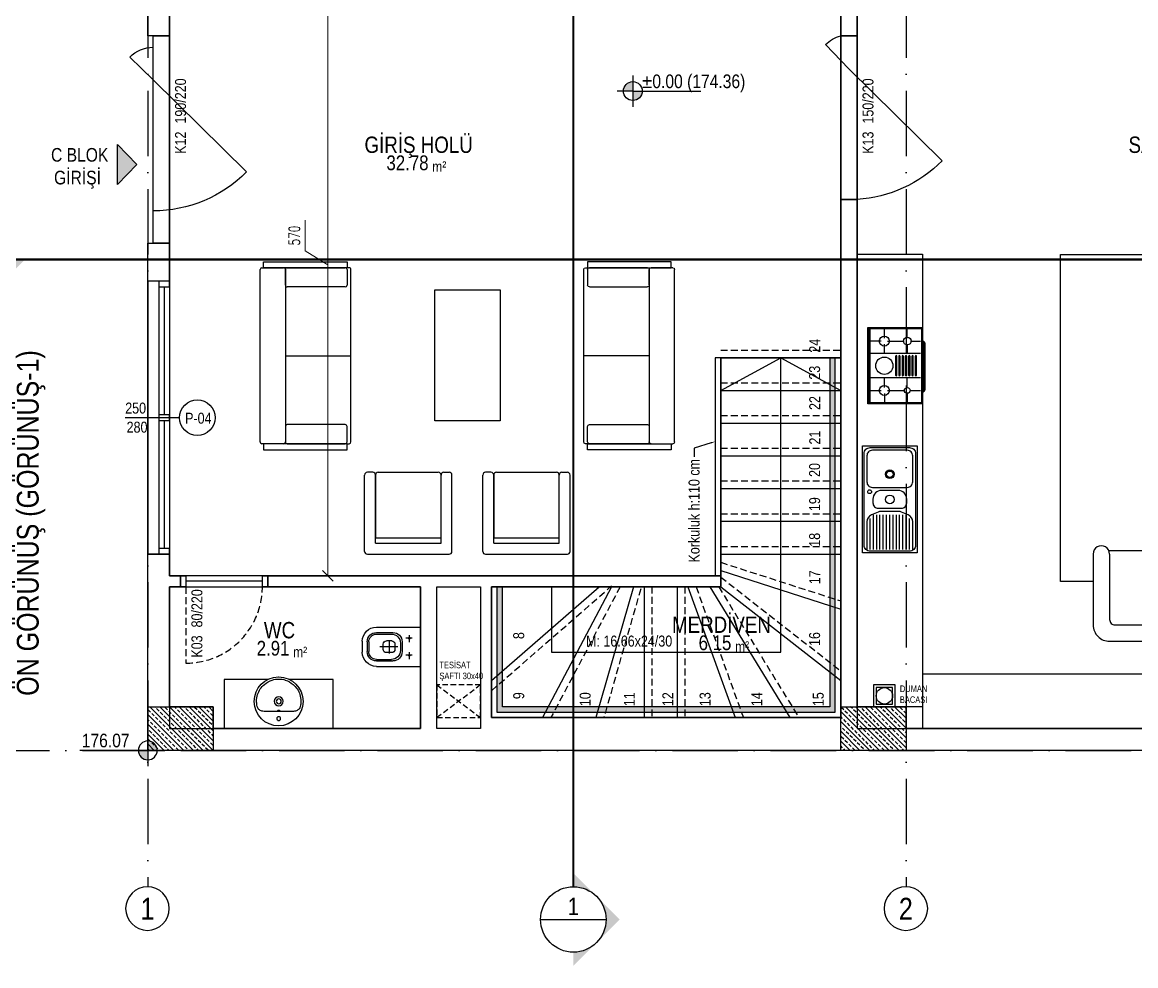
# Model space of a CAD drawing. Header units: millimetres. Extents: x 82776 to 137242, y 11666 to 27998.
# Drawn here: x 97300 to 98320, y 17704 to 18569 of the extents above; entities that cross this region are included whole.
import ezdxf
from ezdxf import colors
from ezdxf.entities.mleader import LeaderData, LeaderLine
from ezdxf.enums import TextEntityAlignment as Align
from ezdxf.math import Vec2, Vec3

# ---------------------------------------------------------------- set-up
doc = ezdxf.new("R2010")
doc.units = ezdxf.units.MM
for name, pattern in [('( Hidden )', [0.375, 0.25, -0.125]), ('ACAD_ISO10W100', [18, 12, -3, 0, -3]), ('DASHED', [15, 10, -5]), ('GC5102G0200$0$HIDDEN', [9.525, 6.35, -3.175])]:
    doc.linetypes.add(name, pattern=pattern)
doc.layers.add('0_IFC_Area', color=100, linetype='Continuous', plot=False)
doc.layers.add('0_IFC_Dimension_Interior_Vertical_50', color=253, linetype='Continuous', lineweight=0)
for name, color, linetype in [('0_IFC_Door_Text', 11, 'Continuous'), ('0_IFC_Elevation_5', 252, 'Continuous'), ('0_IFC_Grid', 14, 'ACAD_ISO10W100'), ('0_IFC_Grid_Text_100', 14, 'Continuous'), ('0_IFC_Hatch_Structure', 251, 'Continuous'), ('0_IFC_Notation_Level_200', 160, 'Continuous'), ('0_IFC_Notation_Section_50', 10, 'Continuous'), ('0_IFC_Room_Text(No)_50', 12, 'Continuous'), ('0_IFC_Stair_Text', 221, 'Continuous'), ('0_IFC_Text_Explanation_200', 231, 'Continuous'), ('0_IFC_Text_Explanation_50', 231, 'Continuous'), ('0_IFC_Window_Text', 60, 'Continuous'), ('1_IFC_Concrete_Section', 50, 'Continuous'), ('1_IFC_Door', 83, 'Continuous'), ('1_IFC_Stair', 210, 'Continuous'), ('1_IFC_Stair_Concrete', 252, '( Hidden )'), ('2_IFC_Handrail', 181, 'Continuous'), ('2_IFC_Wall', 130, 'Continuous'), ('3_IFC_Window', 136, 'Continuous'), ('5_IFC_Mechanical_Shaft', 132, 'Continuous'), ('6_IFC_Furniture', 35, 'Continuous'), ('6_IFC_Furniture_WC', 64, 'Continuous'), ('6_IFC_Furniture_Wetspace', 64, 'Continuous'), ('SOL8', 7, 'Continuous'), ('UYGULAMA TEFRIS', 7, 'Continuous')]:
    doc.layers.add(name, color=color, linetype=linetype)
doc.styles.add('ARIAL-NARROW', font='ARIALN.TTF')
doc.styles.add('IFC_TEXT', font='ARIALN.TTF')
doc.styles.add('IFC_TEXT_DIM', font='romans.shx', dxfattribs={"width": 0.7})
doc.dimstyles.new('IFC_Dim50', dxfattribs={"dimtxt": 10, "dimasz": 10, "dimexe": 0.00125, "dimexo": 0.000625, "dimgap": 5, "dimtad": 1, "dimdec": 4, "dimrnd": 0.5, "dimzin": 9, "dimtxsty": 'IFC_TEXT_DIM', "dimblk": 'OBLIQUE', "dimcen": -2.5, "dimclrd": 256, "dimclre": 256, "dimclrt": 256, "dimazin": 0, "dimtfac": 1, "dimtdec": 4, "dimtix": 1, "dimtmove": 1, "dimatfit": 3, "dimfxl": 5, "dimfxlon": 1, "dimtfillclr": 256, "dimlwd": -1, "dimlwe": 5, "dimarcsym": 0})

# ---------------------------------------------------------------- blocks, each defined once
blk = doc.blocks.new('*U1039')
blk.add_wipeout([(0, 0), (300, 0), (300, -300), (0, -300)]).dxf.layer = '6_IFC_Furniture'
at = {"layer": '6_IFC_Furniture', "transparency": 33554687}
blk.add_lwpolyline([(0, -300), (0, 0), (300, 0), (300, -300)], close=True, dxfattribs=at)
blk = doc.blocks.new('*U1122')
blk.add_wipeout([(0, 0), (570, 0), (570, -50), (0, -50)]).dxf.layer = '6_IFC_Furniture'
at = {"layer": '6_IFC_Furniture', "transparency": 33554687}
blk.add_lwpolyline([(0, -50), (0, 0), (570, 0), (570, -50)], close=True, dxfattribs=at)
blk = doc.blocks.new('IFC_KOLTUK 3LU')
blk.add_wipeout([(-93, 134.1), (-93, -105.9), (-5.5, -105.9), (-5.5, 134.1)]).dxf.layer = '6_IFC_Furniture'
at = {"layer": '6_IFC_Furniture'}
for p, q in [((-13, 134.1), (-78, 134.1)), ((-93, 119.1), (-93, -90.9)), ((-78, 114.1), (-78, -85.9)), ((-13, 119.1), (-73, 119.1)), ((-10, -91.6), (-10, 119.7)), ((-10, 49.1), (-78, 49.1)), ((-10, -20.9), (-78, -20.9)), ((-13, -90.9), (-73, -90.9)), ((-13, -105.9), (-78, -105.9))]:
    blk.add_line(p, q, dxfattribs=at)
for centre, radius, start, end in [((-78, 119.1), 15, 90, 180), ((-13, 126.6), 7.5, 270, 90), ((-73, 114.1), 5, 90, 180), ((-78, -90.9), 15, 180, 270), ((-73, -85.9), 5, 180, 270), ((-13, -98.4), 7.5, 270, 90)]:
    blk.add_arc(centre, radius, start, end, dxfattribs=at)
blk = doc.blocks.new('IFC_KOLTUK4')
blk.add_wipeout([(-725, 400), (-25, 400), (-15, 398), (-7, 393), (-2, 385), (0, 375), (0, -375), (-2, -384), (-7, -393), (-15, -398), (-25, -400), (-725, -400), (-733, -399), (-743, -393), (-745, -389), (-750, -378), (-750, -375), (-750, 375), (-749, 383), (-746, 389), (-744, 391), (-740, 395), (-735, 398), (-731, 400)]).dxf.layer = '6_IFC_Furniture'
blk.add_wipeout([(-750, -275), (-750, -400), (0, -400), (0, 400), (-750, 400)]).dxf.layer = '6_IFC_Furniture'
at = {"layer": '6_IFC_Furniture'}
for p, q in [((-750, 325), (-750, 375)), ((-25, 400), (-725, 400)), ((0, -375), (0, 375)), ((-750, -275), (-750, 275)), ((-100, 300), (-725, 300)), ((-150, -300), (-150, 300)), ((-100, -300), (-100, 300)), ((-100, -300), (-725, -300)), ((-725, -300), (-150, -300)), ((-750, -325), (-750, -375)), ((-25, -400), (-725, -400))]:
    blk.add_line(p, q, dxfattribs=at)
for centre, start, end in [((-725, 375), 90, 180), ((-725, 325), 180, 270), ((-25, 375), 0, 90), ((-725, 275), 90, 180), ((-725, -275), 180, 270), ((-725, -275), 180, 270), ((-725, -325), 90, 180), ((-725, -375), 180, 270), ((-25, -375), 270, 0)]:
    blk.add_arc(centre, 25, start, end, dxfattribs=at)
blk = doc.blocks.new('IFC_KOLTUK IKILI')
blk.add_wipeout([(0, 27.2), (0, -724.9), (1560, -724.9), (1560, 27.2)]).dxf.layer = '6_IFC_Furniture'
at = {"layer": '6_IFC_Furniture'}
for p, q in [((50.2, -167.3), (50.2, 12.2)), ((65.2, 27.2), (1494.8, 27.2)), ((1509.8, 12.2), (1509.8, -167.3)), ((50.2, 0), (0, 0)), ((0, 0), (0, -693)), ((50.2, -693), (50.2, 0)), ((1509.8, -693), (1509.8, 0)), ((1509.8, 0), (1560, 0)), ((1560, 0), (1560, -693)), ((1494.8, -182.3), (65.2, -182.3)), ((193.9, -182.3), (65.2, -182.3)), ((780, -182.3), (780, -724.9)), ((1366.1, -182.3), (1494.8, -182.3)), ((50.2, -197.3), (50.2, -678)), ((208.9, -678), (208.9, -197.3)), ((1351.1, -678), (1351.1, -197.3)), ((1509.8, -197.3), (1509.8, -678)), ((0, -693), (50.2, -693)), ((50.2, -693), (50.2, -709.9)), ((65.2, -693), (193.9, -693)), ((65.2, -724.9), (1494.8, -724.9)), ((1494.8, -693), (1366.1, -693)), ((1509.8, -709.9), (1509.8, -693)), ((1560, -693), (1509.8, -693))]:
    blk.add_line(p, q, dxfattribs=at)
for centre, start, end in [((65.2, 12.2), 90, 180), ((1494.8, 12.2), 0, 90), ((65.2, -167.3), 180, 270), ((65.2, -197.3), 90, 180), ((193.9, -197.3), 0, 90), ((1366.1, -197.3), 90, 180), ((1494.8, -167.3), 270, 0), ((1494.8, -197.3), 0, 90), ((65.2, -678), 180, 270), ((65.2, -709.9), 180, 270), ((193.9, -678), 270, 0), ((1366.1, -678), 180, 270), ((1494.8, -678), 270, 0), ((1494.8, -709.9), 270, 0)]:
    blk.add_arc(centre, 15, start, end, dxfattribs=at)
blk = doc.blocks.new('*U1042')
blk.add_wipeout([(0, 0), (120, 0), (120, -60), (0, -60)]).dxf.layer = '6_IFC_Furniture'
at = {"layer": '6_IFC_Furniture', "transparency": 33554687}
blk.add_lwpolyline([(0, -60), (0, 0), (120, 0), (120, -60)], close=True, dxfattribs=at)
blk = doc.blocks.new('IFC_KLOZET')
blk.add_wipeout([(-18, 0), (18, 0), (18, -40.4), (18, -40.4), (18, -41.3), (17.9, -41.8), (17.6, -43.5), (16.5, -46.3), (15.2, -48.4), (14.5, -49.2), (14.2, -49.5), (12.9, -50.6), (12.2, -51.2), (11.5, -51.6), (10, -52.3), (8.7, -52.8), (7.6, -53.1), (6.8, -53.2), (6.2, -53.3), (5.3, -53.3), (-5, -53.4), (-6.5, -53.3), (-7.8, -53), (-9.5, -52.5), (-10, -52.3), (-11, -51.9), (-12, -51.3), (-13.4, -50.2), (-13.7, -50), (-14.2, -49.5), (-15.1, -48.5), (-16, -47.2), (-17, -45), (-17.5, -43.7), (-17.8, -42.5), (-17.9, -41.3), (-18, -40.4)]).dxf.layer = '6_IFC_Furniture_WC'
at = {"layer": '6_IFC_Furniture_WC'}
for p, q in [((-18, -40.4), (-18, 0)), ((18, -40.4), (18, 0)), ((-7.8, -7.8), (-7.8, -13.5)), ((7.8, -7.8), (7.8, -13.5)), ((-5, -10.4), (-11.4, -10.4)), ((4.5, -16.9), (-4.5, -16.9)), ((3.3, -18.5), (-3.3, -18.5)), ((10.5, -10.4), (4.1, -10.4)), ((-13, -40.4), (-13, -25.4)), ((-11.6, -40.4), (-11.6, -26.8)), ((5.5, -28.9), (-6.1, -28.9)), ((-5.4, -26.5), (-5.4, -31.3)), ((2.4, -23.5), (-2.4, -23.5)), ((0, -20.9), (0, -37.3)), ((5.4, -26.5), (5.4, -31.3)), ((11.6, -40.4), (11.6, -26.8)), ((13, -40.4), (13, -25.4)), ((-2.4, -34.3), (2.4, -34.3)), ((4.5, -47.5), (-4.5, -47.5)), ((4.5, -48.9), (-4.5, -48.9)), ((5, -53.4), (-5, -53.4))]:
    blk.add_line(p, q, dxfattribs=at)
blk.add_lwpolyline([(18, 0), (-18, 0)], dxfattribs=at)
for centre in [(-7.8, -10.4), (7.8, -10.4)]:
    blk.add_circle(centre, 0.75, dxfattribs=at)
for centre, radius, start, end in [((-7.8, -10.4), 0.75, 90, 270), ((-7.8, -10.4), 0.75, 270, 90), ((7.8, -10.4), 0.75, 90, 270), ((7.8, -10.4), 0.75, 270, 90), ((-4.5, -25.4), 8.5, 90, 180), ((-3.3, -26.8), 8.3, 90, 180), ((3.3, -26.8), 8.3, 0, 90), ((4.5, -25.4), 8.5, 0, 90), ((-2.4, -26.5), 3, 90, 180), ((2.4, -26.5), 3, 0, 90), ((-5, -40.4), 13, 180, 270), ((-4.5, -40.4), 8.5, 180, 270), ((-4.5, -40.4), 7.1, 180, 270), ((-2.4, -31.3), 3, 180, 270), ((2.4, -31.3), 3, 270, 0), ((4.5, -40.4), 8.5, 270, 0), ((4.5, -40.4), 7.1, 270, 0), ((5, -40.4), 13, 270, 0)]:
    blk.add_arc(centre, radius, start, end, dxfattribs=at)
blk = doc.blocks.new('*U1120')
blk.add_wipeout([(-50, 0), (-50, -45), (50, -45), (50, 0)]).dxf.layer = '6_IFC_Furniture_WC'
at = {"layer": '6_IFC_Furniture_WC'}
blk.add_lwpolyline([(-50, 0), (50, 0), (50, -45), (-50, -45)], close=True, dxfattribs=at)
blk.add_wipeout([(22.4, -24.9), (21.9, -29.3), (20.6, -33.5), (18.6, -37.4), (15.8, -40.8), (12.4, -43.6), (8.5, -45.6), (4.3, -46.9), (-0.1, -47.4), (-4.4, -46.9), (-8.6, -45.7), (-12.5, -43.6), (-15.9, -40.8), (-18.7, -37.4), (-20.8, -33.5), (-22, -29.3), (-22.5, -24.9), (-22, -20.6), (-20.8, -16.4), (-18.7, -12.5), (-15.9, -9.1), (-12.5, -6.3), (-8.6, -4.2), (-4.4, -3), (-0.1, -2.5), (4.3, -3), (8.5, -4.2), (12.4, -6.3), (15.8, -9.1), (18.6, -12.5), (20.6, -16.4), (21.9, -20.6)])
at = {"layer": '6_IFC_Furniture_WC', "transparency": 33554687}
for centre, radius in [((0, -9.1), 1.75), ((0, -25), 4.09), ((0, -25), 2.25)]:
    blk.add_circle(centre, radius, dxfattribs=at)
for centre, radius, start, end in [((-0.1, -24.9), 22.4, 270.1581, 269.7844), ((-11.4, -22.6), 8.67, 154.5114, 172.0909), ((-14.2, -21.7), 5.74, 118.7614, 150.625), ((-13.5, -23.1), 7.33, 90.3663, 118.8117), ((2, -572.4), 556.9, 90.2048, 91.5951), ((-2, -572.4), 556.9, 88.4049, 89.7952), ((13.5, -23.1), 7.33, 61.1883, 89.6337), ((14.2, -21.7), 5.74, 29.375, 61.2386), ((11.4, -22.6), 8.67, 7.9091, 25.4886), ((0, -25), 20.3, 169.739, 180.2052), ((0.1, -25), 20.4, 180.1324, 197.4867), ((-0.1, -25), 20.4, 342.5133, 359.8676), ((0, -25), 20.3, 359.7948, 10.261), ((-0.1, -25.1), 20.2, 197.4163, 229.8264), ((0, -25), 20.3, 229.7464, 252.6938), ((0, -25), 20.3, 287.3062, 310.2536), ((0.1, -25.1), 20.2, 310.1736, 342.5837), ((0, -25.1), 20.3, 252.6529, 269.9724), ((0, -25.1), 20.3, 270.0276, 287.3471)]:
    blk.add_arc(centre, radius, start, end, dxfattribs=at)
blk.add_ellipse((0, -16.4), major_axis=(-1.19, 0), ratio=0.133501, dxfattribs=at)
blk = doc.blocks.new('*U152')
at = {"layer": '1_IFC_Door'}
for points in [[(0, 75), (-10, 75), (-10, 80), (0, 80), (0, 75)], [(-5, 75), (-5, 5), (0, 5), (0, 75)]]:
    blk.add_lwpolyline(points, dxfattribs=at)
blk.add_lwpolyline([(-10, 5), (0, 5), (0, 0), (-10, 0)], close=True, dxfattribs=at)
at = {"layer": '1_IFC_Door', "linetype": 'GC5102G0200$0$HIDDEN'}
blk.add_lwpolyline([(0, 5), (70, 5)], dxfattribs=at)
blk.add_arc((0, 5), 70, 0, 90, dxfattribs=at)
blk = doc.blocks.new('*U1121')
blk.add_wipeout([(0, 0), (0, -60), (415, -60), (415, 0)]).dxf.layer = '6_IFC_Furniture_WC'
at = {"layer": '6_IFC_Furniture_WC'}
blk.add_lwpolyline([(0, 0), (415, 0), (415, -60), (0, -60)], close=True, dxfattribs=at)
blk = doc.blocks.new('IFC_EVYE_1.5')
at = {"layer": '6_IFC_Furniture_WC'}
for p, q in [((-46, -7), (-17.6, -7)), ((-46, -10), (-14.1, -10)), ((-46, -13), (-14.1, -13)), ((-46, -16), (-14.1, -16)), ((-46, -19), (-14.1, -19)), ((-46, -22), (-14.1, -22)), ((-46, -25), (-14.1, -25)), ((-46, -28), (-14.1, -28)), ((-46, -31), (-14.1, -31)), ((-46, -34), (-14.1, -34)), ((-46, -37), (-14.1, -37)), ((-46, -40), (-14.1, -40)), ((-46, -43), (-17.6, -43))]:
    blk.add_line(p, q, dxfattribs=at)
blk.add_lwpolyline([(-49, 0), (49, 0), (49, -50), (-49, -50)], close=True, dxfattribs=at)
for points in [[(-47.5, -43), (-47.5, -7, -0.414214), (-42, -1.5), (42, -1.5, -0.414214), (47.5, -7), (47.5, -43, -0.414214), (42, -48.5), (-42, -48.5, -0.414214)], [(-3.2, -40.5), (0.2, -40.5, 0.414214), (8.2, -32.5), (8.2, -17.5, 0.414214), (0.2, -9.5), (-3.2, -9.5, 0.414214), (-8.2, -14.5), (-8.2, -35.5, 0.414214)], [(40, -4), (16, -4, 0.414214), (11, -9), (11, -41, 0.414214), (16, -46), (40, -46, 0.414214), (45, -41), (45, -9, 0.414214)]]:
    blk.add_lwpolyline(points, format="xyb", close=True, dxfattribs=at)
blk.add_lwpolyline([(-46.6, -46), (-20.6, -46, 0.298595), (-14.2, -41.8), (-11.6, -35.8, 0.102893), (-11, -33), (-11, -17, 0.102893), (-11.6, -14.2), (-14.2, -8.2, 0.298595), (-20.6, -4), (-46.6, -4)], format="xyb", dxfattribs=at)
for centre, radius in [((7, -6.5), 1.75), ((0, -25), 4), ((23, -25), 4), ((23, -25), 3)]:
    blk.add_circle(centre, radius, dxfattribs=at)
blk = doc.blocks.new('IFC_OCAK2')
blk.add_wipeout([(0, 0), (0, -50), (11.2, -50), (11.2, -52), (57.6, -52), (57.4, -50), (70, -50), (70, 0)]).dxf.layer = '6_IFC_Furniture_Wetspace'
at = {"layer": '6_IFC_Furniture_Wetspace'}
for p, q in [((0, -1), (70, -1)), ((12.4, -2), (12.4, -12.2)), ((23.8, -48), (23.8, -2)), ((46.2, -48), (46.2, -2)), ((57.6, -12.2), (57.6, -2)), ((9.7, -15), (1, -15)), ((12.4, -17.8), (12.4, -33.4)), ((15.2, -15), (23.8, -15)), ((46.2, -15), (54.8, -15)), ((57.6, -17.8), (57.6, -33.2)), ((60.3, -15), (69, -15)), ((9.8, -36), (1, -36)), ((12.4, -38.6), (12.4, -48)), ((15, -36), (23.8, -36)), ((54.8, -36), (46.2, -36)), ((57.6, -38.8), (57.6, -48)), ((60.3, -36), (69, -36)), ((11.2, -50.5), (11.2, -50)), ((57.4, -50.5), (57.4, -50)), ((12.7, -52), (12.7, -52)), ((55.9, -52), (12.7, -52))]:
    blk.add_line(p, q, dxfattribs=at)
for points in [[(0, 0), (70, 0), (70, -50), (0, -50)], [(1, -2), (69, -2), (69, -49), (1, -49)]]:
    blk.add_lwpolyline(points, close=True, dxfattribs=at)
for points in [[(26.4, -25.2, 1), (26.4, -26.5), (43.6, -26.5, 1), (43.6, -25.2)], [(26.4, -28.2, 1), (26.4, -29.5), (43.6, -29.5, 1), (43.6, -28.2)], [(26.4, -31.2, 1), (26.4, -32.5), (43.6, -32.5, 1), (43.6, -31.2)], [(26.4, -34.2, 1), (26.4, -35.5), (43.6, -35.5, 1), (43.6, -34.2)], [(26.4, -37.2, 1), (26.4, -38.5), (43.6, -38.5, 1), (43.6, -37.2)], [(26.4, -40.2, 1), (26.4, -41.5), (43.6, -41.5, 1), (43.6, -40.2)], [(26.4, -43.2, 1), (26.4, -44.5), (43.6, -44.5, 1), (43.6, -43.2)]]:
    blk.add_lwpolyline(points, format="xyb", close=True, dxfattribs=at)
blk.add_lwpolyline([(11.7, -50), (11.7, -50.5, 0.414214), (12.7, -51.5), (55.9, -51.5, 0.414214), (56.9, -50.5), (56.9, -50)], format="xyb", dxfattribs=at)
for centre, radius in [((35, -15), 7.9), ((12.4, -15), 4.61), ((57.6, -15), 4.61), ((12.4, -36), 2.65), ((57.6, -36), 3.54)]:
    blk.add_circle(centre, radius, dxfattribs=at)
for centre, start, end in [((12.7, -50.5), 180, 270), ((55.9, -50.5), 270, 0)]:
    blk.add_arc(centre, 1.5, start, end, dxfattribs=at)
blk = doc.blocks.new('C ZK ST')
at = {"layer": '0_IFC_Hatch_Structure', "transparency": 33554687}
h = blk.add_hatch(dxfattribs=at)
h.set_pattern_fill('ANSI33', color=256, angle=90)
h.set_pattern_definition([(135, (-35728.326, 139834.061), (-4.49012806, -4.49012806), []), (135, (-35728.326, 139838.551), (-4.49012806, -4.49012806), [3.175, -1.5875])])
h.paths.add_polyline_path([(-1821.4, -512.2), (-1821.4, -472.2), (-1761.4, -472.2), (-1761.4, -512.2)])
h = blk.add_hatch(dxfattribs=at)
h.set_pattern_fill('ANSI33', color=256, angle=90)
h.set_pattern_definition([(135, (-35728.3245, 139834.061), (-4.49012806, -4.49012806), []), (135, (-35728.3245, 139838.551), (-4.49012806, -4.49012806), [3.175, -1.5875])])
h.paths.add_polyline_path([(-1186.4, -512.2), (-1186.4, -472.2), (-1126.4, -472.2), (-1126.4, -512.2)])
at = {"layer": '1_IFC_Concrete_Section'}
for points in [[(-1821.4, -512.2), (-1821.4, -472.2), (-1761.4, -472.2), (-1761.4, -512.2)], [(-1186.4, -512.2), (-1186.4, -472.2), (-1126.4, -472.2), (-1126.4, -512.2)]]:
    blk.add_lwpolyline(points, close=True, dxfattribs=at)
blk = doc.blocks.new('0_IFC_ROOM_TEXT_50')
at = {"layer": '0_IFC_Room_Text(No)_50', "insert": (13.2, -40), "char_height": 9.62, "attachment_point": 1, "style": 'IFC_TEXT'}
blk.add_mtext_dynamic_manual_height_columns('m²', width=16.695, gutter_width=6.88, heights=[0], dxfattribs=at)
at = {"layer": '0_IFC_Room_Text(No)_50', "style": 'IFC_TEXT'}
blk.add_attdef('ROOM_NUMBER', text='', height=7.7, dxfattribs=at).set_placement((0.7, -10.7), align=Align.CENTER)
blk.add_attdef('ROOM_NAME', text='', height=13.5, dxfattribs=at).set_placement((0.7, -24.8), align=Align.MIDDLE_CENTER)
blk.add_attdef('AREA', text='', height=13.5, dxfattribs=at).set_placement((9.8, -49.7), align=Align.RIGHT)
at = {"layer": '0_IFC_Text_Explanation_50', "style": 'IFC_TEXT', "flags": 1}
for tag, p in [('DÖŞEME:', (-41.1, -64.4)), ('DUVAR:', (-41.1, -75.5)), ('TAVAN:', (-41.1, -86.7))]:
    blk.add_attdef(tag, p, '', height=7.7, dxfattribs=at)
blk = doc.blocks.new('C_ZK_NET ALAN')
at = {"layer": '0_IFC_Area'}
for points in [[(20, -590), (20, -40), (60, -40), (60, -20), (635, -20), (635, -390), (525, -390), (525, -590)], [(650, -70), (695, -70), (695, -20), (1740, -20), (1740, -70), (1780, -70), (1780, -440), (1280, -440), (1280, -730), (695, -730), (695, -710), (650, -710)], [(315, -720), (315, -600), (525, -600), (525, -390), (635, -390), (635, -720)], [(60, -710), (20, -710), (20, -600), (250, -600), (250, -730), (60, -730)]]:
    blk.add_lwpolyline(points, close=True, dxfattribs=at)
ref = blk.add_blockref('0_IFC_ROOM_TEXT_50', (247.5, -170))
ref.add_attrib('ROOM_NAME', 'GİRİŞ HOLÜ', dxfattribs={"layer": '0_IFC_Room_Text(No)_50', "height": 15, "style": 'IFC_TEXT'}).set_placement((248.2, -194.8), align=Align.MIDDLE_CENTER)
ref.add_attrib('AREA', '32.78', dxfattribs={"layer": '0_IFC_Room_Text(No)_50', "height": 13.47, "style": 'IFC_TEXT'}).set_placement((257.3, -218.1), align=Align.RIGHT)
ref = blk.add_blockref('0_IFC_ROOM_TEXT_50', (967.5, -170))
ref.add_attrib('ROOM_NAME', 'SALON+MUTFAK', dxfattribs={"layer": '0_IFC_Room_Text(No)_50', "height": 15, "style": 'IFC_TEXT'}).set_placement((968.2, -194.8), align=Align.MIDDLE_CENTER)
ref.add_attrib('AREA', '65.22', dxfattribs={"layer": '0_IFC_Room_Text(No)_50', "height": 13.47, "style": 'IFC_TEXT'}).set_placement((977.3, -218.1), align=Align.RIGHT)
ref = blk.add_blockref('0_IFC_ROOM_TEXT_50', (120, -615))
ref.add_attrib('ROOM_NAME', 'WC', dxfattribs={"layer": '0_IFC_Room_Text(No)_50', "height": 15, "style": 'IFC_TEXT'}).set_placement((120.7, -639.8), align=Align.MIDDLE_CENTER)
ref.add_attrib('AREA', '2.91', dxfattribs={"layer": '0_IFC_Room_Text(No)_50', "height": 13.47, "style": 'IFC_TEXT'}).set_placement((129.8, -663.1), align=Align.RIGHT)
ref = blk.add_blockref('0_IFC_ROOM_TEXT_50', (525, -610))
ref.add_attrib('ROOM_NAME', 'MERDİVEN', dxfattribs={"layer": '0_IFC_Room_Text(No)_50', "height": 15, "style": 'IFC_TEXT'}).set_placement((525.7, -634.8), align=Align.MIDDLE_CENTER)
ref.add_attrib('AREA', '6.15', dxfattribs={"layer": '0_IFC_Room_Text(No)_50', "height": 13.47, "style": 'IFC_TEXT'}).set_placement((534.8, -658.1), align=Align.RIGHT)
blk = doc.blocks.new('0_IFC_DOOR_TAG_50')
at = {"layer": '0_IFC_Door_Text', "style": 'IFC_TEXT'}
for tag, p in [('DOOR_TYPE', (0, 0)), ('DOOR_SIZE', (27.7, 0))]:
    blk.add_attdef(tag, p, '', height=10, dxfattribs=at)
blk = doc.blocks.new('C_ZK_KAPI POZU')
at = {"transparency": 33554687, "rotation": 90}
for p, values in [((35, -203.1), {'DOOR_TYPE': 'K12', 'DOOR_SIZE': '190/220'}), ((665, -203.1), {'DOOR_TYPE': 'K13', 'DOOR_SIZE': '150/220'}), ((50, -665, -6199), {'DOOR_TYPE': 'K03', 'DOOR_SIZE': '80/220'})]:
    blk.add_blockref('0_IFC_DOOR_TAG_50', p, dxfattribs=at).add_auto_attribs(values)
blk = doc.blocks.new('0_IFC_AXIS_TEXT_100')
at = {"layer": '0_IFC_Grid_Text_100'}
blk.add_circle((0, 1000), 1000, dxfattribs=at)
at = {"layer": '0_IFC_Grid_Text_100', "style": 'IFC_TEXT'}
blk.add_attdef('AXIS_NO', text='', height=1000, dxfattribs=at).set_placement((0, 993), align=Align.MIDDLE_CENTER)
blk = doc.blocks.new('C_AKS')
at = {"layer": '0_IFC_Grid', "ltscale": 5}
for points in [[(750.00009, -1950), (750.00009, 130)], [(-124.99991, -1105), (875.00231, -1105)], [(-124.99991, -1800), (875.00231, -1800)]]:
    blk.add_lwpolyline(points, dxfattribs=at)
ref = blk.add_blockref('0_IFC_AXIS_TEXT_100', (915, -1105.30155), dxfattribs=dict(xscale=-0.02, yscale=0.02, zscale=0.02, rotation=90))
ref.add_attrib('AXIS_NO', '2', dxfattribs={"layer": '0_IFC_Grid_Text_100', "height": 20, "rotation": 90, "style": 'IFC_TEXT'}).set_placement((895.14568, -1105.30155), align=Align.MIDDLE_CENTER)
ref = blk.add_blockref('0_IFC_AXIS_TEXT_100', (915, -1800.30155), dxfattribs=dict(xscale=-0.02, yscale=0.02, zscale=0.02, rotation=90))
ref.add_attrib('AXIS_NO', '1', dxfattribs={"layer": '0_IFC_Grid_Text_100', "height": 20, "rotation": 90, "style": 'IFC_TEXT'}).set_placement((895.14568, -1800.30155), align=Align.MIDDLE_CENTER)
blk = doc.blocks.new('DUMAN BACASI')
at = {"layer": '0_IFC_Elevation_5'}
blk.add_lwpolyline([(-17.5, -2), (-17.5, -17), (-2.5, -17), (-2.5, -2)], close=True, dxfattribs=at)
blk.add_circle((-10, -9.5), 7.5, dxfattribs=at)
at = {"layer": '2_IFC_Wall'}
blk.add_lwpolyline([(-20, -19.5), (0, -19.5), (0, 0.5), (-20, 0.5)], close=True, dxfattribs=at)
blk = doc.blocks.new('C BLOK_ZK SAFT')
at = {"layer": '5_IFC_Mechanical_Shaft', "linetype": '( Hidden )', "ltscale": 20, "transparency": 33554687}
blk.add_lwpolyline([(0, 30), (-40, 30), (-40, 0), (0, 0)], close=True, dxfattribs=at)
for points in [[(0, 30), (-40, 0)], [(-40, 30), (0, 0)]]:
    blk.add_lwpolyline(points, dxfattribs=at)
at = {"rotation": 179.9999999999864}
blk.add_blockref('DUMAN BACASI', (360, 10.5), dxfattribs=at)
at = {"layer": '0_IFC_Text_Explanation_50', "char_height": 6, "attachment_point": 1, "style": 'IFC_TEXT'}
for s, insert in [('\\pxql;TESİSAT\\PŞAFTI 30x40', (-37.8, 51.3)), ('\\pxql;DUMAN\\PBACASI', (384.2, 29.5))]:
    blk.add_mtext_dynamic_manual_height_columns(s, width=93.331, gutter_width=12.5, heights=[0], dxfattribs=dict(at, insert=insert))
blk = doc.blocks.new('_Oblique')
at = {"color": 0, "linetype": 'ByBlock', "lineweight": -2}
blk.add_line((-0.5, -0.5), (0.5, 0.5), dxfattribs=at)
blk = doc.blocks.new('*D3035')
at = {"layer": '0_IFC_Dimension_Interior_Vertical_50', "lineweight": 5, "transparency": 16777216}
for p, q in [((165, -20), (165, -20)), ((170, -590), (165, -590))]:
    blk.add_line(p, q, dxfattribs=at)
at = {"layer": '0_IFC_Dimension_Interior_Vertical_50', "transparency": 16777216}
for p, q in [((165, -20), (165, -590)), ((144.3, -292), (144.3, -264)), ((165, -305), (144.3, -292))]:
    blk.add_line(p, q, dxfattribs=at)
at = {"layer": 'Defpoints', "color": 0, "transparency": 16777216}
for p in [(165, -20), (165, -590), (317.5, -590)]:
    blk.add_point(p, dxfattribs=at)
at = {"layer": '0_IFC_Dimension_Interior_Vertical_50', "transparency": 16777216, "xscale": 10, "yscale": 10, "zscale": 10}
for p, rotation in [((165, -20), 90), ((165, -590), 270)]:
    blk.add_blockref('_Oblique', p, dxfattribs=dict(at, rotation=rotation))
at = {"layer": '0_IFC_Dimension_Interior_Vertical_50', "transparency": 16777216, "insert": (134.3, -278), "char_height": 10, "attachment_point": 5, "rotation": 90, "style": 'IFC_TEXT_DIM'}
blk.add_mtext('570', dxfattribs=at)
blk = doc.blocks.new('*U1082')
at = {"layer": '0_IFC_Room_Text(No)_50'}
h = blk.add_hatch(color=256, dxfattribs=at)
h.paths.add_polyline_path([(1061, 0), (530, 530, -0.414214), (530, -530)])
h.paths.add_polyline_path([(530, -530, -0.198912), (0, -750), (0, -1061)])
h.paths.add_polyline_path([(530, 530), (0, 1061), (0, 750, -0.198912)])
at = {"layer": '0_IFC_Room_Text(No)_50', "linetype": 'Continuous'}
blk.add_line((-750, 0), (750, 0), dxfattribs=at)
blk.add_circle((0, 0), 750, dxfattribs=at)
at = {"layer": '0_IFC_Room_Text(No)_50', "style": 'IFC_TEXT'}
blk.add_attdef('NO', text='', height=400, dxfattribs=at).set_placement((0, 100), align=Align.CENTER)
for p in [(0, -100), (0, -374)]:
    blk.add_attdef('SHEET', text='', height=200, dxfattribs=at).set_placement(p, align=Align.TOP_CENTER)
blk = doc.blocks.new('*U1218')
at = {"layer": '0_IFC_Room_Text(No)_50'}
h = blk.add_hatch(color=256, dxfattribs=at)
h.paths.add_polyline_path([(0, -1061), (530, -530, -0.414214), (-530, -530)])
h.paths.add_polyline_path([(-530, -530, -0.198912), (-750, 0), (-1061, 0)])
h.paths.add_polyline_path([(530, -530), (1061, 0), (750, 0, -0.198912)])
at = {"layer": '0_IFC_Room_Text(No)_50', "linetype": 'Continuous'}
blk.add_line((-750, 0), (750, 0), dxfattribs=at)
blk.add_circle((0, 0), 750, dxfattribs=at)
at = {"layer": '0_IFC_Room_Text(No)_50', "style": 'IFC_TEXT'}
blk.add_attdef('NO', text='', height=400, dxfattribs=at).set_placement((0, 100), align=Align.CENTER)
for p in [(0, -100), (0, -374)]:
    blk.add_attdef('SHEET', text='', height=200, dxfattribs=at).set_placement(p, align=Align.TOP_CENTER)
blk = doc.blocks.new('C_KESIT YERLERI_')
at = {"layer": '0_IFC_Notation_Section_50', "linetype": 'DASHED', "ltscale": 3, "const_width": 2}
for points in [[(300, -525), (300, 1525)], [(-125, -10), (875, -10)]]:
    blk.add_lwpolyline(points, dxfattribs=at)
ref = blk.add_blockref('*U1082', (905, -10), dxfattribs=dict(xscale=0.0400000000259542, yscale=0.0400000000259542, zscale=0.0400000000259542, rotation=90))
ref.add_attrib('NO', '1', dxfattribs={"layer": '0_IFC_Room_Text(No)_50', "height": 16, "rotation": 90, "style": 'IFC_TEXT'}).set_placement((901, -10), align=Align.CENTER)
ref = blk.add_blockref('*U1218', (300, -555), dxfattribs=dict(xscale=-0.0400000000259542, yscale=0.0400000000259542, zscale=0.0400000000259542, rotation=90))
ref.add_attrib('NO', 'C', dxfattribs={"layer": '0_IFC_Room_Text(No)_50', "height": 16, "rotation": 90, "style": 'IFC_TEXT'}).set_placement((296, -555), align=Align.CENTER)
at = {"layer": '0_IFC_Notation_Section_50', "transparency": 33554687, "insert": (700, -520, -2736.6), "char_height": 20, "attachment_point": 1, "rotation": 180, "style": 'IFC_TEXT'}
blk.add_mtext_dynamic_manual_height_columns('ÖN GÖRÜNÜŞ (GÖRÜNÜŞ-1)', width=459.66, gutter_width=12.5, heights=[0], dxfattribs=at)
blk = doc.blocks.new('*U1548')
at = {"layer": '0_IFC_Window_Text'}
blk.add_circle((125, 40.4), 16.3, dxfattribs=at)
at = {"layer": '0_IFC_Window_Text', "style": 'ARIAL-NARROW'}
blk.add_attdef('TİP', (130.5, 29.2), '', height=10, rotation=90, dxfattribs=at)
blk.add_wipeout([(0, 15), (250, 15), (250, -5), (0, -5)]).dxf.layer = '3_IFC_Window'
at = {"layer": '0_IFC_Elevation_5'}
blk.add_lwpolyline([(0, 5), (0, -5), (250, -5), (250, 5)], dxfattribs=at)
at = {"layer": '2_IFC_Wall'}
for points in [[(0, 15), (0, -5)], [(250, 15), (250, -5)]]:
    blk.add_lwpolyline(points, dxfattribs=at)
at = {"layer": '3_IFC_Window'}
for points in [[(0, 5), (5, 5), (5, 15), (0, 15)], [(245, 5), (250, 5), (250, 15), (245, 15)]]:
    blk.add_lwpolyline(points, close=True, dxfattribs=at)
for points in [[(0, 15), (250, 15)], [(5, 10), (245, 10)], [(5, 5), (245, 5)]]:
    blk.add_lwpolyline(points, dxfattribs=at)
at = {"layer": '0_IFC_Window_Text', "insert": (111.2, -25.7), "char_height": 10, "attachment_point": 1, "rotation": 90, "style": 'ARIAL-NARROW'}
blk.add_mtext_dynamic_manual_height_columns('250', width=65.154, gutter_width=50, heights=[0], dxfattribs=at)
blk.add_wipeout([(122.5, 15), (127.5, 15), (127.5, 5), (122.5, 5)]).dxf.layer = '3_IFC_Window'
at = {"layer": '0_IFC_Window_Text'}
blk.add_lwpolyline([(125, 24.1), (125, -25.7)], dxfattribs=at)
at = {"layer": '3_IFC_Window'}
blk.add_lwpolyline([(122.5, 5), (127.5, 5), (127.5, 15), (122.5, 15)], close=True, dxfattribs=at)
at = {"layer": '0_IFC_Window_Text', "style": 'ARIAL-NARROW'}
blk.add_attdef('YUKSEKLIK', (138.7, -24.4), '', height=10, rotation=90, dxfattribs=at)
blk = doc.blocks.new('C_ZK_DOGRAMA')
blk.add_blockref('*U1548', (-430, 5, 2736.6)).add_auto_attribs({'YUKSEKLIK': '280', 'TİP': 'P-04'})
blk = doc.blocks.new('0_IFC_NOTATION_LEVEL_200')
at = {"layer": '0_IFC_Notation_Level_200'}
h = blk.add_hatch(color=256, dxfattribs=at)
h.dxf.hatch_style = 1
h.paths.add_polyline_path([(0, 0), (0, 576, 0.414214), (-576, 0)])
h.paths.add_polyline_path([(0, -576, 0.414214), (576, 0), (0, 0)])
for p, q in [((0, 960), (0, -960)), ((0, 0), (-960, 0)), ((0, 0), (4154, 0))]:
    blk.add_line(p, q, dxfattribs=at)
blk.add_circle((0, 0), 576, dxfattribs=at)
at = {"layer": '0_IFC_Notation_Level_200', "style": 'IFC_TEXT'}
for tag, p in [('LEVEL_ABOVE', (549, 185)), ('LEVEL_BELOW', (549, -1005))]:
    blk.add_attdef(tag, p, '', height=800, dxfattribs=at)
blk = doc.blocks.new('C KOSE KOTLARI')
ref = blk.add_blockref('0_IFC_NOTATION_LEVEL_200', (0, -750), dxfattribs=dict(xscale=-0.015, yscale=0.015, zscale=0.015))
ref.add_attrib('LEVEL_ABOVE', '176.07', (-60.5, -747.2), dxfattribs={"layer": '0_IFC_Notation_Level_200', "height": 12.5, "rotation": 0, "style": 'IFC_TEXT'})
blk = doc.blocks.new('OK')
at = {"layer": '0_IFC_Text_Explanation_50'}
h = blk.add_hatch(color=256, dxfattribs=at)
h.dxf.hatch_style = 1
h.paths.add_polyline_path([(90, 47.4), (0, 0), (44.1, -91.7)])
blk.add_lwpolyline([(90, 47.4), (0, 0), (44.1, -91.7), (90, 47.4)], dxfattribs=at)
blk = doc.blocks.new('C_ZK_PLAN')
at = {"layer": '1_IFC_Stair'}
for points in [[(-360, 525), (-360, 635)], [(-330, 525), (-360, 580), (-330, 635)], [(-330, 525), (-330, 635)], [(-300, 525), (-300, 635)], [(-270, 525), (-270, 635)], [(-240, 525), (-240, 635)], [(-210, 525), (-210, 635)], [(-180, 525), (-180, 635)], [(-165, 525), (-129.6, 635)], [(-150, 525), (-64, 635)], [(-150, 515), (-30, 588.4)], [(-150, 370), (-90, 370), (-90, 580), (-360, 580)], [(-150, 495), (-30, 538.4)], [(-150, 485), (-30, 485)], [(-150, 455), (-30, 455)], [(-150, 445), (-30, 410.6)], [(-150, 425), (-30, 361.6)], [(-64, 315), (-150, 413.6)]]:
    blk.add_lwpolyline(points, dxfattribs=at)
at = {"layer": '1_IFC_Stair_Concrete', "ltscale": 25, "transparency": 33554687}
for points in [[(-367, 525), (-367, 635)], [(-337, 525), (-337, 635)], [(-307, 525), (-307, 635)], [(-277, 525), (-277, 635)], [(-247, 525), (-247, 635)], [(-217, 525), (-217, 635)], [(-187, 525), (-187, 635)], [(-172.4, 525), (-137, 635)], [(-158.9, 525), (-72.9, 635)], [(-150, 523.2), (-30, 596.6)], [(-150, 502.4), (-30, 545.8)], [(-150, 492), (-30, 492)], [(-150, 462), (-30, 462)], [(-148.1, 451.7), (-30, 417.9)], [(-150, 432.9), (-30, 369.5)], [(-54.7, 315), (-150.7, 425)]]:
    blk.add_lwpolyline(points, dxfattribs=at)
at = {"layer": '2_IFC_Handrail', "elevation": 6924.8}
blk.add_lwpolyline([(-160, 525), (-360, 525), (-360, 520), (-160, 520)], dxfattribs=at)
at = {"layer": '2_IFC_Wall'}
blk.add_lwpolyline([(-150, 305), (-20, 305), (-20, 265), (-150, 265)], close=True, dxfattribs=at)
at = {"layer": '6_IFC_Furniture'}
for points in [[(-624.8, 642.5), (-540.6, 728, -0.184644), (-505, 650, -0.184644)], [(-624.8, 642.5), (-647, 621.1, -0.136049), (-655, 635, -0.136049)], [(-614.6, 5), (-530.4, 90.6, -0.201058), (-494.6, 5)], [(-614.6, 5), (-635.6, -16.4, -0.201058), (-644.6, 5)]]:
    blk.add_lwpolyline(points, format="xyb", dxfattribs=at)
for points in [[(-505, 635), (-655, 635), (-655, 650), (-505, 650)], [(-465, 5), (-655, 5), (-655, 20), (-465, 20)]]:
    blk.add_lwpolyline(points, close=True, dxfattribs=at)
at = {"rotation": 90}
blk.add_blockref('*U1039', (-454.7, 836.4), dxfattribs=at)
blk.add_blockref('*U1042', (-422.2, 322.9))
at = {"xscale": 0.1000000000000023, "yscale": 0.1000000000000023, "zscale": 0.1000000000000023}
blk.add_blockref('IFC_KOLTUK4', (-179.9, 238.7), dxfattribs=at)
at = {"xscale": -1}
blk.add_blockref('IFC_KLOZET', (-95, 250), dxfattribs=at)
at = {"xscale": 0.1105677115805443, "yscale": 0.1105677115805443, "zscale": 0.1105677115805443, "rotation": 180}
blk.add_blockref('IFC_KOLTUK IKILI', (-275.5, 106), dxfattribs=at)
at = {"xscale": -1, "rotation": 270}
blk.add_blockref('*U1120', (-20, 120), dxfattribs=at)
at = {"transparency": 33554687}
blk.add_blockref('*U152', (-150, 30, -6199), dxfattribs=at)
at = {"layer": 'UYGULAMA TEFRIS', "rotation": 180}
blk.add_blockref('*U1121', (-40, 650), dxfattribs=at)
at = {"layer": '0_IFC_Stair_Text', "transparency": 33554687, "char_height": 10, "rotation": 180, "style": 'IFC_TEXT'}
for s, insert, attachment_point in [('24', (-377.3, 616.2, 3462.4), 9), ('23', (-352.6, 616.2, 3462.4), 9), ('22', (-324.8, 616.2, 3462.4), 9), ('21', (-293.1, 616.2, 3462.4), 9), ('20', (-263.4, 616.2, 3462.4), 9), ('19', (-232.1, 616.2, 3462.4), 9), ('18', (-199.4, 616.2, 3462.4), 9), ('17', (-165, 616.2, 3462.4), 9), ('16', (-108.4, 616.2, 3462.4), 9), ('15', (-53.3, 609.4, 3462.4), 3), ('14', (-53.3, 553.1, 3462.4), 3), ('13', (-53.3, 505.7, 3462.4), 3), ('12', (-53.3, 471.6, 3462.4), 3), ('11', (-53.3, 436.3, 3462.4), 3), ('10', (-53.3, 395.8, 3462.4), 3), ('8', (-108.4, 334.9, 3462.4), 3), ('9', (-53.3, 334.9, 3462.4), 3)]:
    blk.add_mtext_dynamic_manual_height_columns(s, width=21.116, gutter_width=12.5, heights=[0], dxfattribs=dict(at, insert=insert, attachment_point=attachment_point))
at = {"layer": '0_IFC_Stair_Text', "insert": (-105.2, 401.6), "char_height": 10, "attachment_point": 1, "rotation": 90.0142, "style": 'IFC_TEXT'}
blk.add_mtext_dynamic_manual_height_columns('M: 16.66x24/30', width=115.047, gutter_width=12.5, heights=[0], dxfattribs=at)
at = {"layer": '0_IFC_Text_Explanation_50'}
ml = blk.add_multileader_mtext('Standard', dxfattribs=at)
ml.set_content('Korkuluk h:110 cm', color=256, style='IFC_TEXT')
ml.set_leader_properties()
ml.build(insert=Vec2(0, 0))
ctx = ml.context
ctx.base_point, ctx.char_height, ctx.plane_origin, ctx.plane_x_axis, ctx.plane_y_axis = Vec3(-171.8, 500.7, 6924.8), 10, Vec3(-290.3, 422.4, 6924.8), Vec3(-1, 0), Vec3(0, -1)
ctx.text_align_type = 2
notes = []
notes.append((ctx, [(0, (1, 1, 0), (-277.1, 500.7, 6924.8), (1, 0), 8, [(0, [(-283.1, 520, 6924.8)], 0, [])])]))
ctx.mtext.insert, ctx.mtext.text_direction, ctx.mtext.rotation, ctx.mtext.alignment, ctx.mtext.flow_direction = Vec3(-267.1, 495.6, 6924.8), Vec3(-1, 0), 3.141593, 3, 5
for ctx, leaders in notes:
    for number, flags, end, landing, length, lines in leaders:
        leader = LeaderData()
        leader.index, (leader.has_last_leader_line, leader.has_dogleg_vector, leader.attachment_direction) = number, flags
        leader.last_leader_point, leader.dogleg_vector, leader.dogleg_length = Vec3(end), Vec3(landing), length
        for number, points, colour, breaks in lines:
            line = LeaderLine()
            line.index, line.vertices, line.color, line.breaks = number, Vec3.list(points), colors.encode_raw_color(colour), breaks
            leader.lines.append(line)
        ctx.leaders.append(leader)
at = {"xscale": -1, "rotation": 270}
blk.add_blockref('*U1122', (-20, 710), dxfattribs=at)
at = {"rotation": 180}
blk.add_blockref('IFC_KOLTUK 3LU', (-193, 1000.5), dxfattribs=at)
for name, p, xscale, yscale, zscale in [('IFC_KOLTUK IKILI', (-275.5, 479.7), -0.1105677115805441, 0.1105677115805441, 0.1105677115805441), ('IFC_KOLTUK4', (-179.9, 347), 0.1000000000000023, 0.1000000000000023, 0.1000000000000023)]:
    blk.add_blockref(name, p, dxfattribs=dict(xscale=xscale, yscale=yscale, zscale=zscale))
at = {"layer": 'UYGULAMA TEFRIS', "rotation": 180}
for name, p in [('IFC_OCAK2', (-317.6, 660, 425.7)), ('IFC_EVYE_1.5', (-230.1, 655, 425.7))]:
    blk.add_blockref(name, p, dxfattribs=at)
at = {"layer": 'SOL8'}
h = blk.add_hatch(color=255, dxfattribs=at)
h.dxf.hatch_style = 1
h.paths.add_polyline_path([(-150, 320), (-35, 320), (-35, 630), (-360, 630), (-360, 625), (-40, 625), (-40, 325), (-150, 325)])
at = {"layer": '2_IFC_Handrail'}
blk.add_lwpolyline([(-150, 320), (-35, 320), (-35, 630), (-360, 630), (-360, 625), (-40, 625), (-40, 325), (-150, 325), (-150, 320)], close=True, dxfattribs=at)
at = {"layer": '2_IFC_Wall'}
for points in [[(-505, 650), (-20, 650), (-20, 1280)], [(-730, 1740), (-730, 695), (-680, 695), (-680, 650), (-655, 650), (-655, 635), (-730, 635), (-730, 20), (-655, 20), (-655, 0), (-750, 0), (-750, 1800)], [(0, 1800), (0, 0), (-465, 0), (-465, 20), (-160, 20), (-160, 30), (-150, 30), (-150, 20), (-20, 20), (-20, 250), (-150, 250), (-150, 110), (-160, 110), (-160, 525), (-150, 525), (-150, 315), (-30, 315), (-30, 635), (-505, 635), (-505, 650)]]:
    blk.add_lwpolyline(points, dxfattribs=at)
blk = doc.blocks.new('C_ZK_IC OLCU')
at = {"layer": '0_IFC_Dimension_Interior_Vertical_50'}
dim = blk.add_linear_dim(base=(165, -590), p1=(165, -20), p2=(317.5, -590), angle=90, dimstyle='IFC_Dim50', dxfattribs=at)
dim.commit()
dim.dimension.update_dxf_attribs({"geometry": '*D3035', "text_midpoint": (144.33249, -287.04433), "dimtype": 128})

msp = doc.modelspace()

# ---------------------------------------------------------------- block references
at = {"rotation": 270}
msp.add_blockref('C_ZK_PLAN', (97415, 17901.1), dxfattribs=at)

# ---------------------------------------------------------------- texts
at = {"layer": '0_IFC_Text_Explanation_200', "insert": (97311.8, 18453.3), "char_height": 12.5, "attachment_point": 1, "style": 'IFC_TEXT'}
msp.add_mtext_dynamic_manual_height_columns('\\pxqc; C BLOK \\PGİRİŞİ', width=77.573, gutter_width=243000, heights=[54.4], dxfattribs=at)

# ---------------------------------------------------------------- next in the draw order: block references
at = {"rotation": 270}
for name, p in [('C_KESIT YERLERI_', (97815, 18651.1)), ('C_AKS', (99215, 18651.1))]:
    msp.add_blockref(name, p, dxfattribs=at)
for name, p in [('C ZK ST', (99236.4, 18413.3)), ('C_ZK_NET ALAN', (97415, 18651.1)), ('C_ZK_KAPI POZU', (97415, 18651.1)), ('C BLOK_ZK SAFT', (97720, 17931.1))]:
    msp.add_blockref(name, p)

# ---------------------------------------------------------------- next in the draw order: block references
msp.add_blockref('C_ZK_DOGRAMA', (97415, 17901.1), dxfattribs=at)

# ---------------------------------------------------------------- next in the draw order: block references
msp.add_blockref('C_KESIT YERLERI_', (97815, 18651.1), dxfattribs=at)
for name in ['C KOSE KOTLARI', 'C_ZK_IC OLCU']:
    msp.add_blockref(name, (97415, 18651.1))
ref = msp.add_blockref('0_IFC_NOTATION_LEVEL_200', (97859.5, 18505.5), dxfattribs=dict(xscale=0.015, yscale=0.015, zscale=0.015))
ref.add_attrib('LEVEL_ABOVE', '±0.00 (174.36)', (97867.8, 18508.2), dxfattribs={"layer": '0_IFC_Notation_Level_200', "height": 12.5, "rotation": 360, "style": 'IFC_TEXT'})
at = {"xscale": -0.2499999999999999, "yscale": 0.25, "zscale": 0.25, "rotation": 341.7166917353214}
msp.add_blockref('OK', (97404.9, 18438.3), dxfattribs=at)

doc.saveas('drawing.dxf')
